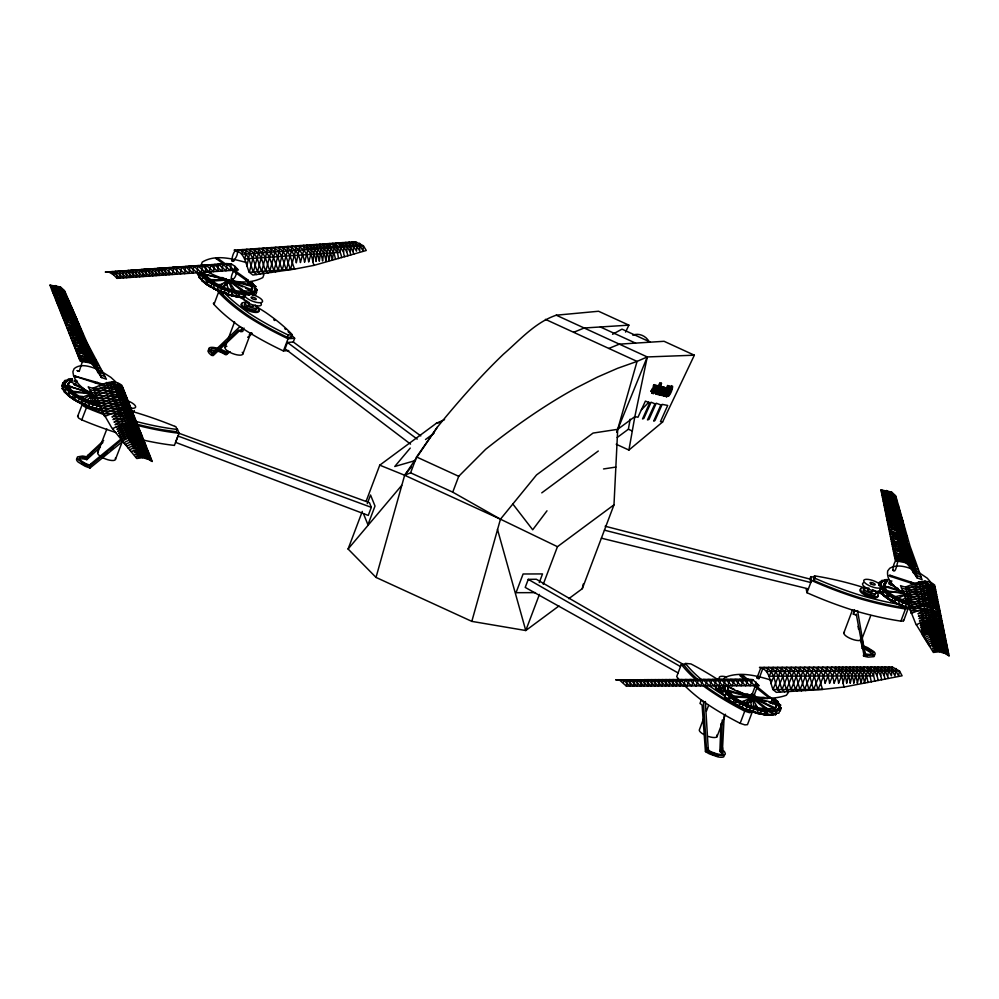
<?xml version="1.0" encoding="UTF-8"?>
<svg xmlns="http://www.w3.org/2000/svg" width="999" height="999" viewBox="0 0 999 999"><rect width="100%" height="100%" fill="white"/><g stroke="black" fill="none" stroke-linecap="round" stroke-linejoin="round"><path stroke-width="1.5" d="M652.572 392.12C654.632 385.027 655.032 394.43 651.273 391.583M663.536 392.395C661.75 398.539 668.606 388.249 667.919 386.176M664.685 396.141L668.905 388.574L668.893 386.001C672.065 385.577 666.52 393.519 665.484 395.005L666.62 395.267L666.133 396.478L662.462 395.542L663.161 392.507L664.997 392.02L666.071 387.537L663.523 391.583M881.28 584.964L881.23 587.262L879.307 591.296C887.187 599.8 897.851 605.119 908.84 608.391L909.14 607.579C901.922 605.869 895.179 603.246 889.347 598.638L889.048 599.45L891.77 601.211L893.468 596.703C888.611 593.369 881.78 590.072 880.993 583.566L882.292 581.393L887.686 579.807L881.518 580.606L880.456 583.416M225.312 282.655L226.061 278.983M229.208 279.907L230.195 280.632L229.62 281.081L242.807 289.922M233.666 269.655L232.755 270.217M722.639 754.894L722.339 753.833A10.677 3.496 20.7 0 0 720.841 752.135L719.879 751.385L720.928 723.513M722.24 720.042L721.191 747.914L720.341 751.723M568.781 598.688L582.305 588.673L613.985 504.845L617.707 429.32L637.062 361.401L647.265 356.943L694.355 355.194L662.599 422.003L628.908 450.062L616.221 444.243M724.225 715.396L722.477 749.887A13.187 4.321 20.7 0 1 724.675 752.022L725.361 753.82L724.437 755.019A10.677 3.496 20.7 0 1 718.493 755.032L710.164 752.072A13.187 4.321 20.7 0 1 706.568 749.937L703.383 701.523L701.298 699.987A145.729 47.69 20.7 0 1 684.977 685.938M623.351 682.604L623.488 680.069L622.789 679.77L627.06 680.057L633.528 686.101L634.19 680.044L633.491 679.732L637.749 680.032L644.218 686.076L644.879 680.007L644.18 679.695L748.488 679.37L752.759 679.657L759.228 685.701L626.398 686.126L619.218 679.782L623.488 680.069L629.957 686.113L630.619 680.044L629.919 679.745L634.19 680.044L640.659 686.088L641.321 680.019L640.621 679.707L644.879 680.007L651.36 686.051L652.01 679.982L651.311 679.682L655.581 679.969L662.05 686.013L662.712 679.944L662.012 679.645L666.283 679.932L672.752 685.976L673.413 679.919L672.714 679.607L676.972 679.907L683.441 685.951L685.302 679.57L689.572 679.857L696.041 685.901L698.838 679.52L703.109 679.819L709.577 685.863L712.387 679.482L716.645 679.782L723.126 685.826L725.923 679.432L730.194 679.732L736.663 685.776L739.46 679.395L743.731 679.695L750.199 685.739L752.759 679.657L615.659 679.795L621.865 680.094M896.103 668.518L894.967 675.811L892.394 671.066L885.164 667.02L884.277 675.848L885.039 679.095L902.109 675.786L899.525 671.041L892.294 666.995L759.465 667.419C770.104 669.48 769.692 681.543 772.989 689.547L776.31 692.332L822.639 689.397L844.08 687.025L885.039 679.095M774.437 699.562L778.059 702.122L779.582 705.194L779.245 707.717L777.06 709.515L775.574 714.722L764.322 714.747L757.816 712.662M338.524 258.516L335.939 243.082C342.182 244.368 346.903 249.475 347.802 255.769L313.973 265.372L294.618 269.093L252.909 275.037L249.25 272.265C245.604 264.048 245.155 251.885 234.103 250.187L355.482 241.721L363.361 245.742L366.271 250.487L347.802 255.769M344.705 256.693C342.22 252.223 345.217 246.928 342.457 242.632L350.324 246.653L353.971 253.958M346.715 251.848L347.065 246.878L345.716 242.407L353.584 246.428L356.493 251.161L356.843 246.204L355.482 241.721M350.886 254.857C348.863 250.824 351.66 246.016 348.963 242.183L356.843 246.204L359.752 250.936L359.615 243.232M353.234 251.398L353.584 246.428L352.222 241.945L360.102 245.979L363.012 250.712L363.361 245.742L241.983 254.208L242.357 249.613C253.396 251.311 253.846 263.474 257.505 271.691L260.464 274.001M724.525 754.819L723.738 756.855A10.677 3.496 20.7 0 1 717.806 756.867L709.465 753.908A13.187 4.321 20.7 0 1 705.868 751.772L706.73 747.964L708.179 747.964L705.344 701.523M708.179 747.964L708.616 750.336A10.677 3.496 20.7 0 0 711.725 752.035L716.895 753.87A8.791 2.872 20.7 0 0 722.889 753.858L723.039 751.997A10.677 3.496 20.7 0 0 721.528 750.299L720.579 749.562L721.191 747.914L722.652 747.914L722.477 749.887L721.028 749.887M806.156 588.836L806.955 592.707A145.729 47.69 20.7 0 0 854.682 610.739A145.729 47.69 20.7 0 0 900.861 621.128L903.358 621.016L903.496 619.63M903.708 620.666L908.353 608.004M207.093 283.629L201.998 280.819L201.923 279.245L198.764 277.173L199.775 276.011L197.44 273.951L201.611 280.045L203.321 275.549L212.437 282.58L210.739 287.088L205.457 283.554L198.764 277.173L201.174 272.315L203.321 275.537L201.998 280.819L205.457 283.554L217.083 290.422L231.219 295.579L238.049 297.053L244.206 297.64L245.804 293.144L253.946 291.571L255.507 289.51L255.195 286.775L251.124 281.793L253.034 283.541L252.71 284.428M892.706 570.142C895.991 574.625 897.002 561.975 898.226 561.001C894.517 556.955 891.695 571.94 893.518 570.179M896.328 560.427L898.276 561.226M661.213 394.13L661.251 395.229L662.075 395.017M725.262 686.201L724.924 688.723L726.448 691.808L724.75 696.315L722.152 693.431L726.348 685.302L722.577 687.587L721.515 690.396L722.652 692.282M776.198 707.529L775.973 703.446L753.958 697.614L767.719 698.613M772.514 698.513L776.835 704.37L776.523 706.643L774.575 708.241C757.879 710.601 737.437 703.633 727.672 689.547L728.958 686.475M779.083 707.342L779.582 705.194L780.619 705.082L779.557 707.891M654.407 386.738C657.08 386.688 651.086 390.497 651.935 392.969C652.934 396.166 658.266 381.356 654.395 386.738L653.096 386.188L654.333 384.59M626.398 686.126L627.06 680.057L626.361 679.757L630.619 680.044L637.087 686.101L637.749 680.032L637.05 679.72L641.321 680.019L647.789 686.063L648.451 679.994L647.752 679.682L652.01 679.982L658.491 686.026L659.153 679.957L658.441 679.657L662.712 679.944L669.18 685.988L669.842 679.919L669.143 679.62L673.413 679.919L679.882 685.963L680.794 679.582L685.052 679.882L691.52 685.926L694.33 679.545L698.601 679.832L705.069 685.876L707.866 679.495L712.137 679.795L718.606 685.838L721.415 679.457L725.674 679.745L732.142 685.789L734.952 679.407L739.223 679.707L745.691 685.751L748.488 679.37M905.993 602.397L906.568 598.451M313.973 265.372L312.799 261.688L314.485 249.151L313.124 244.68C320.929 246.066 325 253.459 325.836 260.789L327.522 248.252L326.161 243.768L334.041 247.789L336.95 252.535M617.195 437.512L628.383 429.22L630.169 419.143M628.908 450.062L634.852 416.62L647.265 356.943L556.256 315.197C535.139 322.365 519.892 339.997 503.371 354.27A1713.11 242.257 -66.5 0 0 437.387 427.097L416.571 456.98L410.589 472.814L404.645 475.249L379.757 465.172L366.109 501.311M670.841 387.113L670.641 387.962M667.107 395.104L667.794 392.882M226.661 263.599L231.256 263.873L235.002 266.396L234.253 270.192L226.661 263.599L131.344 270.242L128.659 271.341M68.219 379.32L72.065 380.007L72.403 379.121L68.219 379.32L67.932 380.769L64.648 380.619L63.561 383.429M582.305 588.673L583.229 584.09M871.328 681.892L870.017 675.886L870.903 667.057C876.935 668.431 880.981 673.776 881.618 679.782M878.183 680.494L877.147 675.873L878.034 667.045L885.264 671.091L888.461 678.408M880.706 675.861L881.593 667.032L888.823 671.078L891.408 675.824L892.294 666.995M887.836 675.836L888.735 667.007L895.953 671.053L898.538 675.799L899.525 671.041L766.683 671.465L768.481 667.394C779.133 669.455 778.721 681.505 782.005 689.522L784.715 691.845M775.636 700.237L778.021 701.56L777.721 702.996L780.619 705.082L779.245 706.081L779.582 705.207L779.245 706.081L781.255 708.104L780.194 710.926M662.512 386.713L662.649 386.813A3.384 0.699 -67.3 0 1 662.624 387.937L659.09 395.08L661.488 387.674A3.422 0.712 -67.3 0 1 662.312 386.738L663.798 387.25L663.436 388.136L664.56 387.662L661.625 395.429L663.823 388.411L660.551 395.179L658.953 394.568M724.924 687.087L722.577 687.587L724.587 689.61L725.099 687.462M844.08 687.025L843.081 683.341L846.041 671.216L845.941 667.145C853.508 668.693 856.755 676.298 857.342 683.291L860.301 671.166L860.201 667.095L867.432 671.141L870.017 675.886M256.693 274.525L253.384 271.978L258.479 253.059L258.853 248.464C269.892 250.162 270.342 262.325 274.001 270.542L275.599 271.94M257.505 271.691L262.6 252.772L262.974 248.177C275.1 249.8 273.626 263.923 279.383 271.428M264.248 273.489L261.626 271.403L266.733 252.485L267.095 247.889C278.147 249.588 278.596 261.75 282.242 269.967L287.35 251.049L287.724 246.453C295.529 247.827 299.6 255.232 300.424 262.55L303.846 249.9L304.22 247.103L303.359 245.354C311.151 246.741 315.222 254.133 316.059 261.463L317.744 248.926L316.383 244.455C324.188 245.829 328.259 253.234 329.096 260.552L330.781 248.014L329.42 243.544C336.276 244.855 340.821 250.861 341.621 257.605M268.032 272.977L265.746 271.116L270.854 252.198L271.228 247.602C282.267 249.3 282.717 261.463 286.376 269.68L291.471 250.761L291.845 246.166C299.65 247.54 303.721 254.945 304.558 262.262L307.967 249.613L306.606 245.13C314.41 246.516 318.481 253.908 319.318 261.238L321.004 248.701L319.643 244.218C327.447 245.604 331.518 252.997 332.355 260.327L334.041 247.789L332.679 243.319L340.559 247.34L343.456 252.073M271.815 272.452L269.88 270.829L274.975 251.91L275.349 247.315C286.401 249.013 286.85 261.176 290.497 269.393L295.592 250.474L295.966 245.879C303.771 247.252 307.842 254.658 308.679 261.975C310.165 256.606 312.887 250.237 309.865 244.905C317.67 246.291 321.74 253.684 322.577 261.014L324.263 248.476L322.902 243.993C330.394 245.354 334.64 252.285 335.439 259.428M274.001 270.542L279.096 251.623L279.47 247.028C290.522 248.726 290.971 260.889 294.618 269.093L249.25 272.265L254.358 253.346L254.733 248.751C265.771 250.449 266.221 262.612 269.88 270.829M278.122 270.254L283.229 251.336L283.591 246.741C291.396 248.127 295.467 255.519 296.303 262.837L300.1 245.592C307.904 246.965 311.975 254.37 312.799 261.688M65.122 383.628L65.784 381.543L68.269 379.895L72.403 379.121L72.065 380.007M82.73 403.334L95.28 408.841L95.592 408.042L102.048 410.364C87.113 407.38 71.416 401.273 62.163 388.574L63.237 385.764L64.785 384.84L65.797 381.543L68.269 379.895L72.403 379.121M726.448 691.808L724.75 696.94L738.873 706.73L740.571 702.222L729.732 695.242L726.448 691.808L725.811 694.13L729.395 696.128L730.194 697.901L734.215 699.675L736.051 701.673L750.536 708.191L765.384 711.937L767.569 711.35L771.678 712.412L773.201 710.439L777.06 709.515L779.907 710.439L778.833 713.249L775.674 713.211L775.574 714.722L777.072 709.515C760.401 712.949 743.056 704.682 729.732 695.242L729.395 696.128L727.759 694.405L728.096 693.518L729.395 696.128M65.135 383.966C67.22 390.659 74.138 394.068 79.695 397.527L77.959 402.01L68.481 395.841L69.568 393.044L68.968 391.296L65.497 389.248L65.984 387.874L63.237 385.764L65.135 383.966L65.797 381.543L62.949 382.817L61.863 385.626L63.324 388.611M558.953 605.968L525.774 630.531L471.815 621.378L376.024 577.422L404.645 475.249L437.387 427.097M471.815 621.378L500.449 519.193L536.525 474.937L593.056 433.079L617.707 429.32L634.852 416.62L637.974 417.232L645.391 401.111L649.737 402.784L642.532 418.943L643.856 418.369L651.086 402.222L654.957 403.796L647.489 419.905L649.025 419.368L656.256 403.221L660.888 404.945L653.683 421.103L654.969 420.529L662.2 404.37L667.707 405.444L660.476 421.59L662.599 422.003M246.815 266.296L250.599 249.038C261.651 250.737 262.1 262.899 265.746 271.116M664.385 388.773L663.823 390.397L665.134 390.934L665.696 388.698L664.21 390.721L665.134 390.934M666.708 395.129L671.228 385.614M751.223 697.727L750.761 696.528M746.877 703.121L749.612 701.885L751.048 697.801L753.808 697.814M657.829 392.644L658.353 391.096M65.459 382.754L64.785 384.84L62.949 382.817L65.447 382.417L65.797 381.543M654.857 392.058L655.394 390.497M653.833 386.913L654.033 386.113L655.344 386.663M650.898 391.283L653.059 387.674M67.208 386.151L69.243 382.817M65.497 389.248L66.334 386.988L73.864 394.006L75.187 396.878L79.358 398.401L81.943 400.512L89.41 403.671L99.151 406.193M199.763 276.011L201.174 272.315L199.825 274.363L207.992 281.805L221.478 288.873L236.663 293.681L249.488 294.93L250.637 292.807L253.946 291.558L255.494 289.51L255.195 286.775L255.856 286.488L253.758 285.115M225.849 279.42L203.559 273.926L203.746 271.815L203.883 273.039C214.673 286.089 234.678 294.131 251.348 290.347L252.747 288.499L252.472 286.039L248.813 281.568L247.415 285.264M225.924 279.545L204.857 274.488M207.218 278.409L207.555 277.522L205.482 276.835M205.457 283.554L207.168 279.046L203.321 275.549M208.404 284.515L208.092 285.314L205.769 282.742L206.93 284.615L210.739 287.088M226.323 279.957L209.103 279.558L211.651 280.682M288.736 350.574L283.429 350.949A145.729 47.69 20.7 0 1 242.145 328.134A145.729 47.69 20.7 0 1 213.973 304.42L218.556 292.22L217.982 291.184L219.455 290.372M231.693 260.614C234.028 243.644 242.582 251.286 232.992 261.376C230.394 260.814 232.929 259.752 233.766 261.226M221.94 288.236L222.278 287.35L225.437 289.685L223.114 288.723M219.393 286.151L222.877 286.563M225.512 282.804C226.96 277.485 227.859 281.905 225.724 284.553M227.297 285.077L225.624 284.515L227.148 280.469M232.28 290.372C227.972 281.169 229.221 276.273 224.388 286.813M222.54 294.255L223.414 291.92M228.384 280.919L226.86 284.965L228.521 289.011M227.647 283.691L228.659 280.994L229.408 281.094L241.833 290.684L242.282 290.097M236.326 268.656C238.087 281.144 225.299 284.29 235.002 268.644M229.058 289.348L226.86 288.798M209.278 285.102L213.911 288.748L214.211 287.949L220.579 291.858L220.879 291.059L231.219 295.579L232.929 291.071L245.804 293.144L249.488 294.93M233.304 290.584L235.514 290.572M212.025 355.544L238.574 330.082L240.859 331.606L242.183 328.134L239.885 326.611L213.336 352.073L211.526 355.207L213.349 355.444L240.372 329.957M231.219 295.579L234.64 296.316L234.94 295.504L228.047 294.468L229.108 291.658C222.789 285.976 213.611 284.802 207.168 279.046L207.992 281.805L206.93 284.615L217.083 290.422L218.781 285.914L221.478 288.873L220.417 291.683L224.076 293.306L225.774 288.798L239.76 292.545L245.791 293.132L245.467 294.018L242.782 292.844M241.308 291.496L240.971 292.382M225.012 347.265L226.598 343.032M228.197 338.811L234.59 321.903M244.256 290.909L242.083 290.859L243.843 292.232L246.204 291.621M227.884 351.049L226.561 351.149L224.75 354.283L226.573 354.52L230.095 351.66M251.511 284.59L251.174 285.477M226.561 351.149L225.936 352.784L224.787 352.048A10.677 3.496 20.7 0 0 221.541 350.412L216.358 348.738A8.791 2.872 20.7 0 0 210.876 349.113L211.201 351.136A10.677 3.496 20.7 0 0 212.987 352.872L213.549 353.284L212.225 353.371A13.187 4.321 20.7 0 1 209.69 351.198L208.629 349.313L209.178 347.964A10.677 3.496 20.7 0 1 214.598 347.59L218.694 348.614M250.774 290.547L252.472 286.039M245.542 288.187L251.174 290.809L252.61 287.275M251.711 290.309L252.048 289.423M253.783 286.039L254.108 285.152M247.24 305.794L246.641 307.405L244.817 307.63M255.195 286.763L255.344 288.137M247.877 293.856L253.896 294.081L253.946 291.558L256.518 292.307L255.457 295.117L252.547 295.267M256.131 292.532L257.193 289.71L255.494 289.51L254.383 291.421L257.193 289.71L254.857 287.662L255.856 286.488M243.968 328.009L242.657 331.481L240.859 331.606M242.769 354.17L250.761 333.029M291.433 337.05L292.32 334.715L288.174 335.002L287.287 337.337L291.583 337.2L290.909 336.488M283.429 350.949L288.037 338.748L294.68 338.286L293.281 341.995L287.462 342.457L285.077 348.801L410.539 444.105M376.024 577.422L348.089 549L362.287 511.426M367.282 503.646L370.542 495.017L375.012 506.043L367.944 524.75L363.474 513.723M371.316 507.367L368.269 515.422L175.549 442.357L177.947 436.014L371.316 507.367L369.493 502.722L177.972 432.892M613.985 504.845L557.454 546.69L500.449 519.193L452.734 492.157L458.728 476.311L485.689 449.263A1713.11 424.238 -64.2 0 1 576.448 387.799L597.414 377.098L617.619 368.294L637.062 361.401L545.417 319.355M684.153 664.934L536.326 579.258L528.259 579.37L525.212 587.412L678.084 672.914M539.273 582.554L542.532 573.926L523.101 573.988L516.033 592.694L535.464 592.632M539.435 594.393L525.774 630.531L497.477 529.358M543.256 584.278L557.454 546.69M616.62 432.205L647.265 356.943M685.664 664.385L681.306 664.397L676.698 676.598A145.729 47.69 20.7 0 0 679.595 680.157M717.856 679.607A142.482 46.628 20.7 0 0 690.921 663.923L685.364 663.398L684.365 665.571L684.914 666.271A142.482 46.628 20.7 0 0 698.101 679.807M703.783 718.119L699.525 729.395A9.528 3.122 20.7 0 0 703.908 734.552M706.443 711.076L708.578 705.444M721.191 687.899L720.579 689.51L718.568 689.61M722.876 688.074L723.938 685.252M725.349 691.146L725.686 690.272L726.111 692.694L723.226 690.609L724.924 688.723L724.587 689.61M727.559 690.184L728.783 686.937L734.44 689.485M728.021 691.82L728.358 690.933M728.034 699.75L726.385 698.026L728.021 699.75L729.732 695.242L730.194 697.901L729.12 700.724L738.873 706.73L729.12 700.724L728.333 698.938L724.75 696.94L725.049 695.504L722.152 693.431M730.519 693.868L730.194 694.755L728.708 693.206M716.97 736.787L725.486 714.235M730.744 700.711L730.444 701.523L728.333 698.938M734.165 697.015L751.036 697.789M742.582 707.454L742.282 708.266L739.173 705.918L734.977 704.495L736.051 701.673L734.552 698.788L733.154 702.497L735.851 705.007M732.841 703.296L734.54 698.788M744.48 703.958L744.817 703.071M761.837 668.081L762.761 668.668L759.078 678.558L758.204 678.633L756.98 677.871L760.751 668.006M752.372 711.65L747.477 724.65L744.917 724.887L740.147 723.338L744.755 711.138L752.022 711.113M750.286 696.803L751.285 694.143L750.374 697.077M749.262 699.987L750.611 696.34L747.027 693.693M750.761 710.651L757.105 713.311L758.179 710.501L754.545 707.791L752.846 712.299L745.691 709.789L747.389 705.282L750.536 708.191L749.462 711.001L759.839 714.06L771.49 714.947L772.864 711.325L776.635 711.912L773.201 710.439M749.437 700.124L750.461 697.427M750.486 697.202L751.498 694.555M750.586 697.302L751.585 694.642M756.792 684.265L758.004 685.039L754.307 694.829L753.433 694.904L752.222 694.13L755.918 684.352M746.503 704.794L749.887 702.01C752.409 691.445 753.533 704.707 753.983 707.579M751.548 697.876L752.559 695.229M751.735 697.964L752.734 695.304M752.01 698.064L753.021 695.404M752.197 698.126L753.209 695.466M751.673 706.768L750.736 702.334L752.259 698.289M753.483 695.541L750.736 702.334M752.659 698.251L753.671 695.591M752.921 698.289L753.92 695.629M753.084 698.313L754.083 695.654M753.308 698.313L754.445 695.654M750.761 706.455L751.098 705.569M752.534 701.211L754.183 697.889M753.608 698.276L754.832 695.204L753.795 698.189M750.636 707.417L750.973 706.543L754.208 708.678M757.454 707.492L752.547 698.363L766.158 709.565L768.531 709.552L766.433 708.004M809.739 579.358L810.763 576.648A145.729 47.69 20.7 0 1 814.909 577.31M761.201 710.439L760.139 713.249L757.105 713.311L766.196 714.959L764.322 714.747L765.384 711.937L758.041 708.666M759.839 714.06L761.538 709.552M806.955 592.707L811.563 580.519L810.763 576.648M905.519 606.88L904.832 607.717L900.236 607.017A142.345 46.578 20.7 0 1 859.078 597.477A142.482 46.628 20.7 0 1 815.221 581.081L813.773 580.456L813.611 578.184L814.485 575.849L815.534 576.023A142.482 46.628 20.7 0 1 858.054 585.789A142.345 46.578 20.7 0 1 865.346 588.136M763.323 713.698L763.024 714.51L760.139 713.249L762.262 713.548M814.098 580.606L814.984 578.271L814.485 575.849M765.996 709.989L766.333 709.103M766.133 715.122L767.906 710.464L771.678 712.412L770.616 715.234L771.49 714.947M770.803 703.021L772.339 698.975M768.368 709.977L768.706 709.09M772.589 703.758L773.988 700.049L776.498 705.257M776.448 713.124L771.49 714.947L772.864 711.325L770.554 710.451M775.811 703.87L776.148 702.984M774.237 709.128L774.575 708.241M775.374 707.904L754.158 698.363L774.4 708.703L775.549 707.442M775.436 708.066L776.835 704.37M776.348 706.393L776.685 705.506M778.021 701.56L777.721 702.996L778.82 703.658M843.88 632.779L852.397 610.227M853.371 614.198L854.47 609.677L853.371 614.198L856.455 615.122L856.243 614.085L864.172 656.206A13.187 4.321 20.7 0 0 868.381 657.13L873.9 656.655A10.677 3.496 20.7 0 0 874.287 654.907M870.853 593.231L870.666 596.041M870.778 615.509L861.725 639.472A9.528 3.122 20.7 0 0 861.687 638.598M879.157 582.504L881.955 582.28L881.518 580.606L885.039 580.931L885.364 580.032L879.157 582.504L880.656 584.44L878.77 585.202L881.23 587.262L881.568 586.376L883.953 589.66L882.791 594.979L886.313 597.689L889.048 599.45L886.625 596.878L882.791 594.979L883.965 589.66L882.254 594.168L886.325 597.689L888.011 593.181L893.468 596.703L906.967 602.797L905.269 607.305L894.367 602.459L895.429 599.637L893.468 596.703L893.131 597.589L895.429 599.637L909.14 604.982M881.368 591.72L881.056 592.532L880.169 590.072L879.307 591.296L882.554 593.356L884.29 595.928L884.59 595.117M884.003 584.44L884.34 583.553M884.003 585.801L883.928 587.949M884.902 585.676L886.3 581.967M885.339 588.536L886.088 590.896L903.183 592.919M889.597 581.618L891.857 580.943M904.882 593.381L888.248 591.595M864.172 656.206L864.809 652.534L857.554 610.614L857.766 611.65L854.682 610.726M894.23 601.498L887.924 598.776L886.625 596.878L888.024 593.181L888.998 595.966L887.924 598.776L891.757 601.211M890.409 595.829L890.746 594.942L893.131 597.589L888.998 595.966L885.988 591.42M895.304 602.035L895.004 602.847L892.07 600.399M897.539 598.713L897.876 597.827M901.16 607.167L902.721 602.934L899.937 599.987L898.226 604.482M902.06 605.094L901.747 605.894L898.538 603.683L900.886 604.62M900.873 621.141L905.481 608.953L904.944 606.331M203.534 281.805L203.846 280.994M231.531 294.767L232.929 291.071L236.663 293.681L235.602 296.491L231.531 294.767L234.64 296.316M238.361 296.241L241.071 297.352L241.383 296.541L238.361 296.241L242.557 297.602L243.619 294.792L239.76 292.545L238.049 297.053L235.602 296.491L238.361 296.241L239.423 293.431L236.338 291.808M255.494 289.51L256.518 292.307L252.285 292.183M740.571 702.222L742.981 705.182L741.92 707.991L745.991 708.99L749.262 711.051L749.575 710.239L745.991 708.99L745.691 709.789L739.173 705.918L740.234 703.109L737.562 700.499M768.843 714.959L766.508 714.16L767.906 710.451M777.821 709.502L778.159 708.616L781.255 708.104L779.245 707.717L779.907 710.439L776.735 710.389M896.365 599.225L899.6 600.861L899.937 599.987M80.644 397.939L91.271 393.693L89.71 397.714M93.057 403.209L92.258 393.981L83.816 398.951L80.807 397.515M660.489 389.111L658.915 392.719M63.998 389.96L64.298 389.16M65.385 386.363L65.734 385.477L65.984 387.874M66.334 386.988L64.411 392.058L72.128 398.501L73.864 394.006M71.466 391.121L90.434 393.119L67.532 385.739L68.469 382.679L72.565 380.856M67.832 384.652L68.182 383.766M69.992 380.394L70.342 379.508M67.857 386.426L69.593 381.943M90.135 392.719L68.419 386.213M66.396 392.382L66.084 393.194L64.898 390.671L62.163 388.574L63.699 387.649L61.863 385.626M70.305 389.123L69.955 389.997L68.619 388.461M79.221 371.366L77.235 370.604L79.221 371.366L82.555 361.101M69.855 396.703L70.167 395.904M75.15 385.077L76.886 380.582L74.413 380.507M73.689 392.282L91.271 393.693M76.324 400.037L81.306 403.608L81.618 402.809L74.101 399.687L75.187 396.878L71.591 392.207M76.436 396.653L76.786 395.766L69.568 393.044L69.306 390.409L67.57 394.905L64.598 391.483L64.91 390.671L64.411 392.058L67.882 394.106L69.855 396.703M116.271 432.642A145.729 47.94 21.2 0 1 81.756 419.867L78.709 418.144L77.622 416.383L82.33 404.233L83.416 405.994L86.451 407.717A145.729 47.94 21.2 0 0 104.445 414.785M78.272 401.211L80.857 403.309L84.965 404.408L84.653 405.207L88.212 406.543L89.41 403.671L86.389 400.724L79.695 397.527L81.943 400.512L80.857 403.309L84.653 405.207L86.389 400.724L99.138 405.594M91.521 393.818L89.972 397.852L86.114 400.412M81.756 419.867L86.451 407.717L85.34 404.92M89.598 397.664L90.684 398.151L92.233 394.118M92.37 394.155L90.809 398.189L91.234 402.497M89.86 402.01L90.197 401.123L87.837 400.911M91.096 398.276L92.645 394.243M89.947 402.048L89.61 402.934L89.947 402.048L93.157 404.27M96.216 404.083L96.566 403.196M102.909 442.545L88.162 456.193L86.164 459.465L85.365 459.278A10.677 3.509 21.2 0 0 82.18 458.803L79.458 459.128M121.516 438.611L91.121 463.648L90.497 465.272L89.023 464.835A10.677 3.509 21.2 0 1 85.464 463.449L81.194 460.914A8.791 2.897 21.2 0 1 79.82 457.492L82.892 456.98A10.677 3.509 21.2 0 1 86.076 457.455L87.525 457.829L87.837 455.357L103.659 440.522M87.525 457.829L87.837 455.357L86.538 456.805A13.187 4.333 21.2 0 0 82.467 456.043L77.535 456.868A10.677 3.509 21.2 0 0 78.884 460.264L85.777 464.348A13.187 4.333 21.2 0 0 90.16 465.921L121.953 439.697M90.16 465.921L89.835 465.097L91.121 463.648L89.46 467.744A13.187 4.333 21.2 0 1 85.065 466.183L78.184 462.1A10.677 3.509 21.2 0 1 76.823 458.691L77.522 458.204M97.627 452.884L106.868 429.008M115.547 459.14L122.615 440.884M174.85 426.373L175.999 426.835L177.023 429.433L176.411 431.793L163.249 429.882A141.346 46.491 21.2 0 1 136.751 424.175M174.388 445.429L179.096 433.279L177.435 429.108M661.887 390.309L662.287 389.285M770.866 683.566L777.509 667.357C788.161 669.43 787.749 681.48 791.033 689.497L793.119 691.358M780.506 692.095L777.497 689.535L786.538 667.332C797.177 669.392 796.777 681.455 800.062 689.46L801.523 690.871M782.005 689.522L791.058 667.32C802.697 669.38 800.424 683.179 805.718 690.634M788.91 691.608L786.525 689.51L795.566 667.307C806.205 669.367 805.806 681.43 809.09 689.435L818.131 667.232C825.698 668.781 828.945 676.385 829.545 683.378L835.476 668.706L835.239 667.17C842.806 668.731 846.053 676.335 846.653 683.328L849.6 671.203L849.512 667.132C857.067 668.681 860.314 676.286 860.913 683.279L863.86 671.153L863.773 667.082C870.404 668.518 874.212 674.75 874.749 681.193M791.033 689.497L800.087 667.282C810.726 669.355 810.314 681.405 813.611 689.422L822.652 667.22C830.219 668.768 833.466 676.373 834.053 683.366L838.898 671.228L838.81 667.17C846.378 668.718 849.625 676.323 850.211 683.316L853.171 671.191L853.071 667.12C860.639 668.668 863.885 676.273 864.485 683.266L867.432 671.141L867.332 667.07L874.562 671.116L877.147 675.873M797.314 691.121L795.554 689.472L804.595 667.27C815.234 669.342 814.834 681.393 818.119 689.41L827.16 667.207C834.727 668.756 837.974 676.36 838.573 683.353L841.483 675.986L842.369 667.157C849.937 668.706 853.183 676.311 853.783 683.304L856.73 671.178L856.643 667.107C863.898 668.618 867.357 675.761 867.906 682.579M800.062 689.46L809.115 667.257C819.754 669.318 819.342 681.38 822.639 689.397L772.989 689.547L782.03 667.344C792.669 669.405 792.257 681.468 795.554 689.472M804.582 689.447L813.623 667.245C821.19 668.793 824.437 676.398 825.024 683.391L831.68 667.182C839.247 668.731 842.494 676.335 843.081 683.341M651.735 391.483L653.121 388.661M657.492 385.776L656.493 386.838L656.68 385.589L653.433 393.531L657.592 385.851L655.381 385.052M655.868 392.132L657.529 388.361M658.928 384.965L659.864 382.679L661.463 383.291L656.942 394.343L656.967 393.469L656.031 394.368L658.578 387.013A3.359 0.699 -67.3 0 1 659.365 386.064L660.901 386.576L660.414 387.749L661.513 386.763L660.951 388.161L659.64 387.612M657.429 392.345C661.65 377.734 655.931 398.089 656.131 391.795M658.453 386.113L659.752 386.663L661.463 383.291M660.901 386.576L657.367 394.443L660.926 388.149M661.425 391.433L660.327 394.892M660.252 395.117L663.798 387.25M667.482 395.979L666.57 396.578L663.386 395.604L664.198 393.906L662.874 393.356M669.193 387.787L666.97 386.963L667.594 385.464L668.893 386.001M666.57 396.578C667.981 391.67 667.657 397.59 666.52 396.203M756.181 682.18L754.72 685.714L748.251 679.67L743.98 679.382L741.171 685.764L734.702 679.72L730.444 679.42L727.634 685.801L721.166 679.757L716.895 679.47L714.098 685.851L707.617 679.807L703.358 679.507L700.549 685.888L694.08 679.844L689.822 679.557L687.012 685.938L680.544 679.894L676.273 679.595L676.972 679.907L676.311 685.963L669.842 679.919L665.584 679.632L666.283 679.932L665.621 686.001L659.153 679.957L654.882 679.67L655.581 679.969L654.919 686.038L648.451 679.994L644.18 679.695M655.769 389.548L657.28 386.463A3.359 0.699 -67.3 0 1 657.567 386.026M658.716 390.172L659.115 389.235M237.425 251.536L235.389 250.824M231.306 278.421L233.391 279.046M237.088 269.255L235.776 269.243M763.261 668.943L763.973 667.407C774.612 669.467 774.2 681.53 777.497 689.535M625.561 332.105L628.87 325.15L598.563 311.251L556.256 315.197M668.281 393.831L667.532 395.217M287.287 337.337L274.063 330.694A141.346 46.254 20.7 0 1 248.601 315.809A142.345 46.578 20.7 0 1 223.027 294.742L220.754 292.307L221.453 291.708M885.027 580.918L885.688 579.62L888.573 579.595M667.457 389.173L664.173 394.455M669.942 387.824L670.841 386.888M881.568 586.376L880.369 588.486L883.615 590.546L883.853 592.157L887.686 594.068M77.622 416.383L78.372 415.734M85.14 405.007L85.989 406.418L91.396 408.741M883.416 585.414L885.963 582.854M82.992 361.613L81.006 360.864M663.711 387.999L664.323 387.2M723.226 679.782L724.924 677.434C739.66 671.203 756.668 675.711 771.328 680.169M546.99 510.814L532.704 529.782L512.824 504.008M222.702 287.025L227.535 280.632M253.796 294.018L253.022 295.042L253.796 294.018L255.457 295.117M664.173 393.906L665.297 394.667M762.774 668.768L760.689 668.081M756.98 677.871L759.078 678.558M757.941 685.114L756.343 684.827M752.222 694.13L754.307 694.829M411.313 467.07L404.645 475.249L500.449 519.193M410.252 448.076L394.755 466.496L415.547 460.489M348.089 549L401.685 485.414M752.384 712.1L749.525 712.687L744.755 711.138A145.729 47.69 20.7 0 1 705.881 687.787A145.729 47.69 20.7 0 1 702.996 685.564M641.333 409.927L648.663 402.372M908.316 608.478L905.481 608.953A145.729 47.69 20.7 0 1 859.29 598.538A145.729 47.69 20.7 0 1 811.563 580.506M933.615 585.389L931.905 584.865M220.292 346.665L224.8 342.42M89.885 455.644L92.145 453.521M85.827 458.641L86.826 459.652L100.437 447.053M663.373 395.567L662.3 394.817M883.828 580.719L878.77 585.202M225.25 354.62L228.846 351.648M249.25 334.777L251.648 332.792M103.821 455.544L107.318 452.659M110.827 449.775L113.174 447.852M727.647 688.174L728.621 687.362M751.41 697.964L744.642 703.533L741.57 702.147L751.048 697.801M247.677 337.312L252.372 333.491M89.123 466.92L90.122 467.932L122.964 441.246M379.757 465.172L436.288 423.326L444.567 419.642M425.487 439.535L434.09 433.166M541.758 492.869L598.289 451.024M219.555 285.726L227.26 280.507M69.418 382.392L70.529 381.655L83.741 388.736M67.045 386.363L68.169 385.626M757.854 687.537L756.68 687.612M881.043 587.512L880.406 587.899A9.453 3.097 20.7 0 1 867.032 584.44A9.453 3.097 20.7 0 1 866.732 579.308A9.453 3.097 20.7 0 1 880.219 584.552L880.519 584.914M879.832 590.734L879.195 591.121A9.453 3.097 20.7 0 1 867.107 588.399A9.453 3.097 20.7 0 1 863.573 582.767M214.073 302.697L213.374 303.371L213.948 304.42M612.562 334.29L622.002 329.133L650.162 342.058M97.09 403.146C110.04 403.946 124.4 401.623 133.267 413.836C124.038 406.243 113.861 413.211 104.595 416.433L93.294 388.012C102.56 384.79 112.737 377.834 121.965 385.427L152.198 461.438L141.783 455.644L135.115 454.445L140.971 453.608L150.574 457.355L139.348 449.525L132.68 448.326L129.595 449.787L111.488 427.372L88.199 386.9C99.962 391.82 113.224 382.767 124.013 390.597L112.35 381.668L142.595 457.679L147.59 459.065M112.45 428.821C120.429 424.325 130.207 420.192 138.399 426.748C131.606 419.642 122.103 413.873 111.963 416.945C118.594 412.038 127.535 411.438 134.291 416.421C125.524 404.458 111.413 406.268 98.564 405.856M122.377 441.246C128.859 436.463 137.55 436.288 144.081 441.034C137.412 434.365 127.909 429.745 118.506 433.391C125.15 428.484 134.078 427.897 140.834 432.867C134.116 426.011 124.625 421.978 115.047 424.687C121.678 419.78 130.619 419.193 137.375 424.163C129.033 413.136 115.884 413.349 103.571 413.848C112.837 410.626 123.014 403.658 132.23 411.251C123.264 398.788 108.654 401.598 95.604 400.437M123.814 442.957C130.157 438.349 138.586 438.549 144.892 443.069C138.224 436.401 128.721 431.78 119.318 435.439C125.961 430.532 134.89 429.932 141.646 434.915C134.977 428.246 125.474 423.626 116.071 427.272M125.262 444.667C131.456 440.247 139.623 440.821 145.704 445.117C139.036 438.449 129.533 433.828 120.13 437.475C126.773 432.567 135.702 431.968 142.457 436.95C135.789 430.282 126.286 425.661 116.883 429.32C123.526 424.413 132.455 423.813 139.211 428.796C132.205 422.152 122.989 416.471 112.987 419.53C119.63 414.622 128.559 414.023 135.315 419.006C126.985 407.967 113.824 408.179 101.511 408.678C110.777 405.457 120.954 398.489 130.182 406.094C121.004 393.156 105.894 396.878 92.645 395.03M126.711 446.366C132.767 442.182 140.647 443.081 146.516 447.152C139.848 440.484 130.345 435.864 120.941 439.523C127.585 434.615 136.513 434.016 143.269 438.998C136.601 432.317 127.098 427.709 117.695 431.356C124.338 426.448 133.267 425.849 140.022 430.831C133.154 424.225 123.714 419.318 114.011 422.115C120.654 417.207 129.595 416.608 136.351 421.59C128.009 410.552 114.848 410.764 102.547 411.263C111.801 408.042 121.99 401.074 131.206 408.666C122.14 395.966 107.28 399.25 94.118 397.739M128.147 448.076C134.091 444.155 141.671 445.342 147.328 449.2L136.101 441.358L129.42 440.159M907.192 603.433C918.793 599.899 932.317 600.162 940.034 611.5C930.906 603.633 920.491 610.202 911.088 613.349L905.718 586.9C915.121 583.753 925.524 577.185 934.652 585.052L949.05 655.806L938.91 649.837L932.604 648.638L938.523 647.939L948.276 652.01L937.749 644.143L931.443 642.931L928.346 644.33L915.646 623.563L900.549 585.626C912.025 590.684 925.211 581.543 935.626 589.86L924.899 580.981L939.285 651.735L944.355 653.271M916.283 624.912C924.412 620.429 934.365 616.758 942.482 623.513C936.4 616.57 927.547 610.664 917.956 613.823C924.774 608.915 933.815 608.778 940.521 613.898C933.278 604.183 920.616 600.661 909.627 606.131C919.679 608.079 930.706 601.685 939.547 609.09C932.292 599.375 919.629 595.854 908.653 601.323L906.243 600.899M923.251 636.438C929.907 631.668 938.698 631.93 945.191 636.813C939.085 630.219 930.057 625.449 921.078 629.145C927.884 624.238 936.925 624.088 943.643 629.22C937.512 622.489 928.558 618.206 919.43 621.041C926.235 616.133 935.276 615.996 941.995 621.116C934.577 610.264 922.189 610.314 910.601 610.938L923.875 605.719L930.269 607.429L941.008 616.308C932.055 608.491 921.415 607.742 910.114 608.541C919.517 605.394 929.932 598.826 939.06 606.693C931.805 596.977 919.142 593.443 908.153 598.925L905.294 598.351M924.262 638.024C930.768 633.416 939.297 634.065 945.566 638.711C939.472 632.117 930.444 627.347 921.465 631.043C928.271 626.136 937.312 625.998 944.03 631.118C937.924 624.525 928.895 619.742 919.917 623.438M925.286 639.597C931.655 635.202 939.897 636.188 945.953 640.609C939.859 634.015 930.831 629.245 921.852 632.941C928.658 628.034 937.699 627.896 944.417 633.016C938.311 626.423 929.282 621.64 920.304 625.349C927.109 620.429 936.15 620.292 942.869 625.424C936.5 618.943 927.934 613.074 918.443 616.233L925.349 612.936L931.255 612.237L936.325 613.773L941.508 618.706C934.789 613.586 925.748 613.723 918.943 618.631C928.146 615.734 937 620.854 943.256 627.322C936.538 622.19 927.497 622.34 920.691 627.247C929.669 623.551 938.698 628.321 944.804 634.914C938.086 629.795 929.045 629.932 922.239 634.84C931.218 631.143 940.246 635.913 946.34 642.507L936.2 636.55L929.907 635.339M926.31 641.171C932.854 636.863 941.957 637.986 946.727 644.405L936.587 638.448L930.294 637.237L918.98 581.68L930.456 584.927L935.139 587.462L929.957 582.517M129.595 449.787L131.031 451.511L139.348 449.525L148.951 453.271L137.725 445.442L131.044 444.243M927.334 642.757C933.778 638.698 942.507 640.159 947.114 646.316L936.975 640.347L930.681 639.135M928.346 644.33L929.37 645.928L937.749 644.143L947.502 648.214L942.432 643.781L931.056 641.033M887.686 581.368L884.914 582.579L883.753 584.527C886.5 594.505 898.65 597.951 907.117 601.835M897.701 598.289L904.532 595.267M901.647 599.912L905.743 598.101M141.596 270.492L144.38 269.33L148.976 269.618L156.094 275.637L155.482 269.156L154.158 268.656L158.741 268.931L165.871 274.95L164.798 267.907L169.38 268.194L176.511 274.213L177.173 267.045L181.756 267.332L188.886 273.351L190.01 266.758L189.535 266.184L186.751 267.345M157.879 269.355L160.677 268.194L165.26 268.481L172.377 274.5L173.514 267.907L173.039 267.332L170.255 268.494M199.126 266.483L201.91 265.322L206.506 265.609L213.624 271.628L214.285 264.46L218.881 264.747L225.999 270.766L227.123 264.173L222.54 263.886L230.12 270.479L231.256 263.873L105.282 272.053L117.42 271.878M215.622 265.334L218.406 264.173L223.002 264.46L221.878 271.054L214.76 265.035L210.165 264.747L217.757 271.341L218.406 264.173M244.493 296.865L242.557 297.602L243.906 297.789A9.453 3.097 20.7 0 0 252.347 304.77A9.453 3.097 20.7 0 0 261.114 303.596M573.638 332.305L584.165 327.997L628.87 325.15M608.841 348.451L619.355 344.143L664.06 341.296L694.355 355.194M125.737 271.416L128.084 270.467L132.68 270.754L139.798 276.773L139.198 270.292L137.862 269.78L142.457 270.067L149.575 276.086L148.976 269.618L147.64 269.106L152.223 269.393L159.353 275.412L158.741 268.931L157.417 268.419L162 268.706L169.131 274.725L168.918 267.62L173.514 267.907L180.632 273.926L181.294 266.758L185.889 267.045L193.007 273.064L193.669 265.896L198.252 266.184L205.382 272.203L206.044 265.035L210.627 265.322L209.503 271.915L201.91 265.322M251.96 293.069L253.609 292.445M89.673 389.61L94.318 390.597C103.584 387.375 113.761 380.419 122.989 388.012L117.345 383.054M91.159 392.32L95.355 393.181L108.541 387.674L120.429 390.796L125.037 393.169L113.374 384.253L106.493 382.517L130.232 442.207L136.913 443.406L148.139 451.236L143.531 448.863L131.868 446.278M96.379 395.766L109.578 390.259L115.434 389.423L126.074 395.754C119.268 388.648 109.778 382.879 99.625 385.951M97.403 398.351C105.469 396.628 112.924 389.148 121.453 393.381L127.098 398.339C117.52 390.359 106.131 390.035 94.318 390.597M98.426 400.936C106.493 399.213 113.948 391.733 122.49 395.966L128.122 400.924C118.556 392.944 107.155 392.619 95.355 393.181M99.463 403.509C107.517 401.798 114.972 394.305 123.514 398.551L129.158 403.509C119.93 395.916 109.753 402.872 100.487 406.094M901.498 588.174L906.205 589.31L919.467 584.078L925.386 583.391L936.125 592.27C928.708 587.974 921.315 581.63 912.087 584.977M902.447 590.721L906.692 591.708L919.967 586.488L931.43 589.735L936.612 594.667L926.36 588.199L913.061 589.785L906.205 589.31M903.396 593.256L907.179 594.118L920.454 588.886L931.917 592.132L937.099 597.077L926.847 590.596L913.561 592.195L906.692 591.708M904.345 595.804L907.666 596.515L920.941 591.296L932.404 594.542L937.586 599.475L927.334 593.006L914.048 594.592L907.179 594.118M436.288 423.326L439.273 422.54M771.49 714.947L775.361 714.01M894.792 596.803L904.307 594.567M68.269 379.895L64.648 380.619L65.447 382.417M603.521 468.956L615.846 467.082M132.68 448.326L138.536 447.477L149.763 455.319L145.155 452.947L133.491 450.362M200.824 266.171L201.798 266.034L201.286 264.71L202.26 262.088C215.497 254.021 232.642 258.803 246.628 262.612M208.017 265.185L212.175 264.623M95.117 381.818C94.543 384.69 101.486 382.904 95.13 381.818L73.476 375.736L95.367 382.929M931.443 642.931L937.362 642.245L947.889 650.112L943.206 647.577L931.83 644.83M119.331 384.865L121.129 385.651L120.342 385.851M889.435 582.042L891.533 581.83L889.772 581.156M128.084 270.467L129.42 270.979L130.02 277.46L122.902 271.428L118.319 271.154L119.643 271.666L120.255 278.134L113.124 272.115L108.541 271.828L113.624 274.85L116.995 278.359L238.374 269.905L235.002 266.396M220.717 292.07L218.556 292.22A145.729 47.69 20.7 0 0 246.753 315.946A145.729 47.69 20.7 0 0 288.037 338.748M214.66 351.973L212.225 353.371M225.437 352.447L226.761 352.36A13.187 4.321 20.7 0 0 222.952 350.274L219.768 348.976M211.476 281.144L226.523 280.107M217.47 284.665L221.99 284.353M753.696 697.414L764.173 697.389M739.947 701.498L744.442 701.485M766.508 714.16L769.155 714.148M706.568 749.937L707.554 749.6M740.159 723.326A145.729 47.69 20.7 0 1 701.273 699.987L699.987 703.458L702.072 704.994L705.419 751.435L706.867 751.435M719.879 751.385L721.34 751.385M770.217 711.338L772.864 711.325M885.626 585.814C883.516 586.163 888.561 588.274 887.624 586.613M74.076 381.393L76.548 381.468M78.172 396.965L82.83 397.103M753.546 698.513L765.259 707.142M189.535 266.184L194.131 266.471L201.249 272.49L202.385 265.896L197.79 265.609L197.128 272.777L190.01 266.758L185.414 266.471L184.753 273.639L177.635 267.62L173.039 267.332M907.666 596.515L914.535 597.002L921.428 593.693L932.891 596.94L938.073 601.885L927.834 595.404L921.915 596.103L915.022 599.4L908.153 598.925M908.653 601.323L915.509 601.81L922.402 598.501L928.321 597.814L933.391 599.35L938.561 604.283C931.855 599.163 922.814 599.3 915.996 604.208L909.14 603.733M103.446 373.801L99.463 372.415C94.293 363.698 89.623 351.486 77.11 353.446L89.548 360.377L94.718 366.558L90.572 362.962L80.195 361.201L49.95 285.177L60.327 286.95L64.473 290.547L87.113 342.807L106.418 379.22L101.523 377.572L94.718 366.558L70.966 306.868L66.021 301.223L54.008 295.379C60.252 295.217 67.507 297.09 69.992 303.459M731.83 695.878L750.286 697.29M890.459 584.64L893.118 584.852M894.18 596.703L897.239 596.94M899.15 508.054C896.59 501.585 889.297 499.438 882.891 499.438L894.18 505.294L898.8 510.964L910.101 566.52L905.881 562.762L895.366 560.689L880.968 489.935L891.483 492.007L895.703 495.766L909.964 545.991L922.077 579.682L917.107 577.884L905.381 560.352L893.893 553.471C906.393 551.947 911.463 563.898 916.133 573.076L920.179 574.587M75.499 376.948L76.311 376.66L74.663 375.661M80.12 396.228L83.042 396.541M177.023 429.433L176.024 429.308A142.482 46.866 21.2 0 1 134.84 421.116M756.643 712.374L749.462 711.001L745.991 708.99M765.446 711.038L767.569 711.338L764.722 710.002M890.571 576.448C894.692 576.448 885.888 574.038 890.571 576.448L911.125 583.166C917.669 585.876 909.477 579.882 911.163 583.191M813.611 578.184L814.66 578.346M84.965 404.408L88.212 406.543L84.965 404.408L88.324 406.481L93.844 407.555M755.694 686.013L754.295 686.176L755.744 687.324M101.274 409.378L95.966 408.966L88.324 406.481M102.048 410.364L91.771 407.867L93.506 403.384L97.015 404.358M224.375 292.507L227.647 294.443L227.947 293.631L220.417 291.683L213.212 288.324L214.273 285.514L212.437 282.58M230.095 280.457L251.336 285.052L252.297 286.501L230.157 280.582M236.001 292.695L239.423 293.431M70.567 386.251C66.771 386.076 74.513 388.911 71.304 386.526M216.496 350.761L215.659 350.574A8.791 2.872 20.7 0 0 210.177 350.949M666.47 394.106L667.769 394.642M601.435 538.199L808.391 588.886M749.937 696.89L728.184 691.395L727.497 690.009L749.899 696.765M754.145 707.167L756.243 707.692M867.906 587.912L869.068 588.211M604.457 530.182L810.788 582.542L810.127 579.108L605.132 526.223M862.624 646.465L862.462 645.691L863.136 645.891A13.187 4.321 20.7 0 1 867.507 647.564L873.95 651.66A10.677 3.496 20.7 0 1 874.6 654.832L869.08 655.294A13.187 4.321 20.7 0 1 864.859 654.37L864.185 654.17L864.647 651.76L864.709 653.596L865.509 653.821A10.677 3.496 20.7 0 0 868.843 654.42L872.264 654.133A8.791 2.872 20.7 0 0 871.628 650.936L867.619 648.401A10.677 3.496 20.7 0 0 864.11 646.94L863.298 646.665M98.676 403.783C87.45 400.249 73.339 396.241 67.882 384.852M93.219 402.784L96.379 403.658L93.182 395.592M87.2 456.993L86.538 456.805L86.863 457.642M97.353 382.492L103.172 384.24M97.69 383.628L101.973 384.915M754.257 698.076L766.208 701.685M769.193 702.584L776.66 704.832L775.973 703.446M903.246 592.145L883.828 586.263L883.578 584.989M861.925 648.289L862.599 648.501L860.364 639.273M217.345 350.999L220.841 352.247A10.677 3.496 20.7 0 1 224.101 353.883L226.573 354.52M889.984 575.237L911.038 582.117M913.373 582.879L916.233 583.816M714.497 755.219L712.749 754.595M101.973 371.091L98.439 369.83C93.269 361.114 88.599 348.901 76.086 350.861C88.362 354.133 94.168 365.247 100.487 375L104.932 376.511M248.214 292.969L250.299 293.681M648.638 402.397L649.737 402.784M888.086 586.575L900.499 590.933M919.23 572.052L915.633 570.666C910.976 561.488 905.906 549.537 893.406 551.073L904.894 557.954L916.62 575.474L921.128 577.135M73.264 311.338C71.104 304.058 63.474 301.086 56.444 301.511C66.346 304.096 74.301 311.401 77.348 321.228C75.262 313.249 67.595 308.978 59.69 309.665C69.593 312.25 77.547 319.555 80.594 329.383C78.509 321.403 70.842 317.145 62.937 317.832C73.427 320.554 81.119 329.083 84.49 339.173C82.405 331.193 74.738 326.935 66.833 327.622C79.108 330.894 84.915 342.008 91.246 351.748C86.076 343.032 81.406 330.819 68.894 332.779C81.169 336.051 86.975 347.165 93.294 356.918C88.124 348.201 83.466 335.989 70.941 337.949C85.677 341.533 90.122 356.131 97.403 367.245L100.487 368.381M86.389 400.724L93.506 403.384L97.053 406.156L95.966 408.966L101.886 410.077M160.677 268.194L162 268.706L162.612 275.187L155.482 269.156L150.899 268.881L152.223 269.393L152.835 275.861L149.463 272.352L144.38 269.33M97.527 362.974L95.355 362.075C89.311 353.022 85.939 338.336 71.978 340.534C84.253 343.806 90.06 354.92 96.379 364.66L99.001 365.671M49.95 285.177L61.151 288.986L65.285 292.582L60.327 286.95L90.572 362.962L78.134 356.031C90.659 354.071 95.317 366.283 100.487 375M97.59 369.393C90.434 366.558 80.794 363.037 74.138 368.656L72.902 371.678C73.988 383.753 86.064 391.009 95.742 396.228M250.637 292.807L253.896 294.081M915.421 561.875L913.685 561.051C909.015 551.873 903.945 539.922 891.445 541.458C904.669 545.017 908.416 558.304 915.146 568.269L918.281 569.505M220.155 351.211L221.216 351.648M916.37 564.423L914.172 563.461C909.502 554.283 904.432 542.332 891.932 543.856C902.821 547.502 909.14 556.568 914.659 565.859L917.319 566.957M206.855 271.241L210.926 272.927M221.79 277.435L225.874 279.121M230.145 280.881L251.873 289.885M217.395 289.61L219.718 290.572M668.044 386.326L669.342 386.863M668.031 386.675L669.342 387.212M662.2 386.638L663.498 387.187M660.214 386.226L661.513 386.763M653.646 384.827L654.944 385.377M662.549 388.511L663.86 389.061M663.311 389.298L664.61 389.847M658.004 387.225L659.303 387.762M663.698 391.483L664.997 392.02M662.487 391.196L663.786 391.745M653.558 387.6L654.869 388.136M652.072 389.323L653.371 389.872M665.322 394.717L666.62 395.267M651.847 389.71L653.146 390.259M665.634 396.128L666.945 396.665M652.222 390.859L653.533 391.408M651.385 390.846L652.684 391.396M651.273 391.296L652.572 391.845M659.253 394.642L661.625 395.429M656.056 393.893L657.654 394.505M652.135 392.982L653.733 393.594M651.723 392.882L653.021 393.431M880.968 489.935L891.87 493.906L896.091 497.664L891.483 492.007L905.881 562.762L894.38 555.881C906.88 554.358 911.95 566.296 916.62 575.474M912.387 569.205C905.369 566.408 896.702 564.173 889.747 568.269L887.686 570.941C885.938 582.242 897.976 589.697 906.468 594.53M901.66 605.744L909.315 608.441M814.984 578.271L816.096 578.758A142.482 46.628 20.7 0 0 859.952 595.142A142.345 46.578 20.7 0 0 899.737 604.445M72.178 308.703C69.93 301.71 62.388 299.138 55.632 299.463C65.534 302.048 73.489 309.353 76.536 319.18C74.45 311.201 66.783 306.943 58.879 307.63C68.781 310.214 76.736 317.52 79.783 327.347C77.697 319.368 70.03 315.11 62.125 315.784C72.552 318.356 80.232 326.498 83.466 336.588C81.381 328.609 73.714 324.35 65.809 325.037C80.232 328.783 85.427 342.869 92.27 354.333C86.451 346.016 82.83 333.204 69.918 335.364C82.193 338.636 87.999 349.75 94.331 359.503L96.041 360.264M711.026 753.87L711.875 754.245M737.274 690.759L749.999 696.49L746.028 694.367M744.792 705.144L747.052 706.168L743.98 703.758M738.873 706.73L745.691 709.789M600.349 326.973L635.539 343.107M628.383 429.22L632.292 431.019M416.571 456.98L458.728 476.311M410.589 472.814L452.734 492.157M85.577 361.576L79.171 358.616C88.399 357.555 95.842 363.873 97.852 372.752M216.383 258.878L218.306 259.303L218.007 258.566L215.609 258.179L223.938 264.298M248.027 280.095C243.032 277.772 248.676 282.592 248.027 280.095L233.816 269.905M230.057 280.969L242.732 286.875M756.618 686.338L770.966 698.126L768.543 697.514L756.867 688.236M73.576 384.39L88.849 391.67M83.816 400.537L86.051 401.598L83.042 399.125M82.255 402.984L85.265 404.42M288.174 335.002L287.1 334.478A142.482 46.628 20.7 0 1 249.463 313.486A142.345 46.578 20.7 0 1 223.913 292.407M83.928 464.885L84.765 465.284A10.677 3.509 21.2 0 0 85.627 465.659M900.811 561.226L894.867 558.291C904.095 557.554 911.775 563.761 913.348 572.889M91.783 393.793L90.709 393.107M741.483 676.023C750.836 678.321 730.394 670.928 746.141 679.72M770.379 697.327L768.406 696.827L768.543 697.514M766.021 707.791L766.957 708.753L764.535 708.154M888.81 583.791L898.188 588.561M867.831 649.887L868.818 650.386M216.333 285.689L218.444 286.788L215.609 284.24M753.146 711.488L756.343 713.174M100.025 370.529L110.852 377.347L115.659 381.793M733.154 702.497L736.163 704.208M737.162 704.77L739.173 705.918M82.393 464.048L83.142 464.473M888.86 582.592L894.242 585.676M528.259 579.37L680.481 666.57M917.257 571.428L927.322 578.234L932.816 584.702M55.332 285.564L61.151 288.986L66.096 294.618L56.144 287.612L50.762 287.225L61.963 291.021L66.908 296.666L56.955 289.648L51.573 289.26L62.775 293.069L68.906 300.849M77.41 397.227L79.346 398.401L76.786 395.766M869.742 650.898L870.591 651.423M206.893 271.578C223.252 280.207 245.579 286.601 262.812 277.572L263.798 274.937L262.65 271.965M229.345 289.935L232.592 291.958M886.413 490.472L891.87 493.906L896.478 499.562L886.8 492.37L881.355 491.833L892.257 495.804L896.865 501.461L887.187 494.268L881.742 493.731L892.644 497.702L898.476 505.569M722.102 688.486L720.878 687.699A6.494 2.123 20.7 0 1 719.292 685.551M721.49 690.097L720.267 689.31A6.494 2.123 20.7 0 1 719.642 686.363M891.32 596.415L893.131 597.589M726.41 685.626C743.681 696.128 766.832 702.16 786.363 695.254L788.074 692.906L787.562 690.109M244.006 290.734L246.029 292.083M213.349 355.444L211.526 355.207A13.187 4.321 20.7 0 1 208.991 353.034L207.929 351.149L208.491 349.8A10.677 3.496 20.7 0 1 209.353 349.388M707.916 752.172L705.419 751.435M81.056 463.174L81.693 463.611M218.007 258.566L226.323 264.535M231.843 269.967L246.403 280.419M293.281 341.995L420.791 435.926M287.462 342.457L417.207 439.123M232.692 288.848L236.301 291.633M71.254 393.094L73.526 394.892M743.306 675.824L748.426 679.894M152.198 461.438L140.971 453.608L134.303 452.41L140.16 451.56L151.386 459.403L141.783 455.644L135.926 456.481L142.595 457.679L136.738 458.529L131.031 451.511M748.626 694.442L750.823 696.34M755.294 705.569L758.79 708.578M886.238 590.471L888.074 592.057M67.72 298.701L57.767 291.683L52.385 291.308L63.586 295.105L68.531 300.749M69.343 302.784L59.391 295.766L53.197 293.344L58.579 293.731L64.398 297.153L71.091 306.081M74.351 313.961C72.24 306.418 64.573 303.047 57.255 303.546C64.448 306.231 73.377 307.742 75.449 316.571M75.025 317.07L70.892 313.474L60.502 311.713C67.982 314.348 76.923 316.208 78.971 325.299L74.213 315.022L69.268 309.39L63.449 305.969L58.067 305.582C67.095 308.092 74.975 314.26 78.159 323.264M85.527 341.758C83.429 333.778 75.774 329.52 67.857 330.207C82.293 333.941 87.487 348.039 94.331 359.503M89.585 353.646L79.408 346.079L73.002 343.119C86.963 340.921 90.347 355.607 96.379 364.66M896.702 598.339L899.6 600.861M949.05 655.806L938.523 647.939L932.217 646.728L938.136 646.041L948.663 653.908L938.91 649.837L932.991 650.536L939.285 651.735L933.378 652.434L929.37 645.928M897.252 503.359L887.574 496.166L882.129 495.629L893.019 499.6L897.639 505.269M898.026 507.167L888.348 499.962L882.504 497.527L887.961 498.064L893.406 501.498L899.824 510.551M898.413 509.065L894.18 505.294L883.278 501.336L893.793 503.396L900.499 513.049M901.847 518.056C899.075 510.152 891.008 506.068 883.665 503.234L889.11 503.771L894.567 507.205L898.8 510.964L901.173 515.559M248.476 282.455L252.272 288.162M94.056 400.449L97.315 403.484M229.433 280.07L229.096 280.894L226.573 279.945M774.774 698.688L778.059 702.122M772.177 699.4L775.124 702.484M292.32 334.715L291.795 334.153A142.482 46.628 20.7 0 0 265.522 312.362A142.345 46.578 20.7 0 0 256.343 306.631M70.155 304.82L65.21 299.188L54.82 297.427L66.833 303.271L71.778 308.903M82.38 335.564L77.223 329.383L64.785 322.452C72.69 321.765 80.345 326.036 82.442 334.003C79.396 323.976 71.453 316.346 61.314 313.748L66.696 314.136C75.737 317.507 78.983 326.76 83.254 334.478M74.101 399.687L72.44 397.689L68.481 395.841L67.882 394.106M899.187 512.862L894.567 507.205L884.053 505.132L894.954 509.103L899.575 514.76L902.522 520.541M95.355 362.075C90.247 354.183 85.464 343.831 74.026 345.704C87.55 349.101 92.707 361.95 99.463 372.415M98.439 369.83L94.768 364.997L90.609 356.231L85.439 350.05L75.05 348.276C89.485 352.023 94.68 366.121 101.523 377.572C91.059 358.067 87.637 328.346 63.749 319.867C71.666 319.18 79.321 323.451 81.406 331.431M913.685 561.051C906.942 551.098 903.196 537.812 889.984 534.24C902.472 532.717 907.554 544.667 912.212 553.846L900.499 536.313L888.998 529.433C897.127 528.971 904.782 533.541 906.98 541.633C904.12 531.868 897.252 523.114 887.149 520.329C895.266 519.867 902.921 524.438 905.131 532.529C902.472 522.952 895.204 515.397 885.601 512.724C893.718 512.262 901.385 516.833 903.583 524.925L899.962 516.658L895.341 511.001L889.884 507.567L884.44 507.03C892.794 509.69 901.697 512.986 903.196 523.026L899.962 516.658L895.728 512.899L890.271 509.465L884.827 508.928L895.728 512.899L900.349 518.556L903.97 526.823L900.736 520.454L896.115 514.797L890.658 511.363L885.214 510.826C893.78 513.823 902.322 519.243 904.357 528.721L901.11 522.352L896.503 516.695L885.988 514.622C894.342 517.282 903.246 520.579 904.744 530.619L901.498 524.25L897.277 520.491L891.82 517.057L886.375 516.52L897.277 520.491L901.885 526.161L907.417 537.562M914.172 563.461L902.447 545.929L890.958 539.048C903.458 537.524 908.528 549.475 913.198 558.653C906.455 548.688 902.709 535.402 889.497 531.843C897.614 531.381 905.269 535.951 907.479 544.043C904.669 533.978 897.402 525.761 887.537 522.227C895.653 521.765 903.308 526.336 905.519 534.428M915.633 570.666L911.875 565.671L908.141 556.905L903.433 550.736L892.432 546.266C906.393 544.455 909.764 558.766 915.146 568.269M916.133 573.076C909.602 565.471 908.441 553.733 898.363 549.2L892.919 548.663C906.755 552.647 910.913 566.683 917.107 577.884C913.586 558.503 909.028 532.842 888.024 524.625C896.14 524.163 903.795 528.733 906.006 536.825L902.272 528.059L897.664 522.39L892.207 518.956L886.762 518.419C896.84 521.066 903.77 529.42 906.493 539.235C904.295 531.143 896.627 526.573 888.511 527.035C902.347 531.006 906.505 545.054 912.699 556.243C906.892 547.764 903.633 534.79 890.471 536.65C904.307 540.621 908.466 554.67 914.659 565.859M882.429 588.911L883.628 590.546L882.766 588.011M228.659 280.994L235.339 291.034M203.709 273.501L204.683 274.95M92.72 359.84L97.403 367.245M349.975 251.623L347.065 246.878L339.198 242.857L340.559 247.34L340.197 252.297L244.892 258.941L246.478 249.325C257.53 251.024 257.979 263.187 261.626 271.403M205.245 277.297L206.83 279.932M884.277 675.848L881.692 671.091L874.462 667.045L873.576 675.886L769.267 676.211L773.001 667.369C783.641 669.442 783.228 681.493 786.525 689.51M723.988 694.767L724.75 696.315M67.82 388.698L68.968 391.296M253.384 271.978C249.725 263.761 249.275 251.598 238.224 249.9L238.237 251.698M86.488 458.816L86.826 459.652M89.785 467.095L90.122 467.932M67.707 385.314L68.244 386.675M934.527 588.024L935.214 590.347M202.248 273.926L202.984 276.423M864.709 653.596L864.859 654.37M863.336 655.232L863.498 656.006M113.624 274.85L113.124 272.115L111.801 271.603L116.384 271.89L123.514 277.909L122.902 271.428L121.566 270.916L126.161 271.204L133.279 277.223L132.68 270.754L131.344 270.242L135.939 270.529L143.057 276.548L142.457 270.067L141.121 269.555L145.717 269.842L146.316 276.323L139.198 270.292L134.603 270.017L135.939 270.529L136.538 276.998L129.42 270.979L124.825 270.692L126.161 271.204L126.773 277.685L119.643 271.666L115.06 271.378L116.384 271.89L116.995 278.359M861.762 636.488L863.136 645.891M858.079 626.348L858.616 629.37M749.675 710.913L747.015 711.101L741.945 708.566A142.345 46.578 20.7 0 1 707.879 687.787A142.482 46.628 20.7 0 1 705.094 685.626M660.776 386.363A3.422 0.712 -67.3 0 1 661.013 386.201M659.365 386.064A3.896 0.799 -67.3 0 1 659.752 386.663M657.841 385.701A3.359 0.699 -67.3 0 1 658.066 385.514A3.896 0.799 -67.3 0 1 658.241 385.477M632.754 335.14A13.462 12.45 53.5 0 1 649.225 341.87M695.853 679.62A145.729 47.69 20.7 0 1 681.33 664.397M719.904 679.32A9.453 3.097 20.7 0 1 726.648 676.985M875.661 591.72A142.345 46.578 20.7 0 1 883.004 594.442M877.834 595.879A9.528 3.122 20.7 0 1 867.906 596.353A9.528 3.122 20.7 0 1 860.589 589.422M875.449 594.18A6.494 2.123 20.7 0 1 871.403 595.129L869.842 594.742A6.494 2.123 20.7 0 1 863.91 591.545A6.494 2.123 20.7 0 1 864.697 589.323M872.102 590.884A2.76 0.899 20.7 0 1 871.44 591.995A2.76 0.899 20.7 0 1 867.819 590.546A2.76 0.899 20.7 0 1 868.481 589.435M872.589 589.56A6.494 2.123 20.7 0 1 876.073 592.869A6.494 2.123 20.7 0 1 872.015 593.518L870.454 593.131A6.494 2.123 20.7 0 1 864.197 589.56A6.494 2.123 20.7 0 1 866.483 587.712M861.15 640.122A9.528 3.122 20.7 0 1 849.5 638.099A9.528 3.122 20.7 0 1 844.442 632.13M876.398 592.607A9.528 3.122 20.7 0 1 874.937 596.778A9.528 3.122 20.7 0 1 862.312 592.045A9.528 3.122 20.7 0 1 863.773 587.887M237.4 296.104A142.345 46.578 20.7 0 1 247.764 301.661M258.404 309.578A9.528 3.122 20.7 0 1 249.837 311.251A9.528 3.122 20.7 0 1 241.795 303.933M256.268 308.179A6.494 2.123 20.7 0 1 254.37 309.952A6.494 2.123 20.7 0 1 247.615 307.979L246.303 307.205A6.494 2.123 20.7 0 1 245.005 304.071M273.738 319.78A145.729 47.69 20.7 0 1 274.737 320.529M284.815 328.721A145.729 47.69 20.7 0 1 285.652 329.47M288.087 331.68A145.729 47.69 20.7 0 1 289.648 333.167M291.146 334.628A145.729 47.69 20.7 0 1 294.643 338.286M256.056 306.206A9.528 3.122 20.7 0 1 256.368 311.376A9.528 3.122 20.7 0 1 242.757 306.081A9.528 3.122 20.7 0 1 247.178 302.747M242.257 352.297A9.528 3.122 20.7 0 1 232.53 353.534A9.528 3.122 20.7 0 1 226.873 346.316M253.234 305.519A2.76 0.899 20.7 0 1 252.635 306.593A2.76 0.899 20.7 0 1 249.126 305.319A2.76 0.899 20.7 0 1 249.126 304.021M255.182 305.02A6.494 2.123 20.7 0 1 256.056 308.266A6.494 2.123 20.7 0 1 248.227 306.368L246.915 305.594A6.494 2.123 20.7 0 1 249.201 302.547M701.51 679.657A142.482 46.628 20.7 0 1 685.826 663.948M725.274 696.303A142.345 46.578 20.7 0 1 709.74 686.151M722.227 692.869A9.528 3.122 20.7 0 1 715.659 686.688M723.476 687.687A2.76 0.899 20.7 0 1 723.651 686.388M716.87 735.039A9.528 3.122 20.7 0 1 708.428 736.463M722.639 691.795A9.528 3.122 20.7 0 1 716.071 685.601M115.31 458.191A9.528 3.134 21.2 0 1 111.863 460.502A9.528 3.134 21.2 0 1 101.91 457.267M100.087 456.106A9.528 3.134 21.2 0 1 98.002 452.147M174.375 445.404A145.729 47.94 21.2 0 1 142.782 439.96M179.071 433.254A145.729 47.94 21.2 0 1 137.338 425.349M132.23 411.463A142.482 46.866 21.2 0 1 174.85 426.373M103.172 413.311A142.345 46.816 21.2 0 1 91.409 408.728M101.124 409.877A142.345 46.816 21.2 0 1 99.65 409.303M94.88 403.584A142.345 46.816 21.2 0 1 97.527 403.983M128.284 403.521A2.76 0.912 21.2 0 1 129.146 404.195M134.341 410.489A9.453 3.109 21.2 0 1 132.492 411.426M128.122 400.986A9.453 3.109 21.2 0 1 135.614 406.431A9.453 3.109 21.2 0 1 130.032 407.979M87.4 466.358A10.677 3.509 21.2 0 1 86.501 466.021M82.717 457.992A13.187 4.333 21.2 0 1 84.753 458.379M709.402 753.046A10.677 3.496 20.7 0 1 708.641 752.609M717.819 756.043A8.791 2.872 20.7 0 1 716.196 755.706M212.3 354.707A10.677 3.496 20.7 0 1 211.738 354.258M222.265 352.11A13.187 4.321 20.7 0 1 223.277 352.61M224.263 353.122A13.187 4.321 20.7 0 1 225.2 353.646M863.423 648.776A10.677 3.496 20.7 0 1 866.92 650.237L870.928 652.772A8.791 2.872 20.7 0 1 872.314 654.695M865.746 648.938A13.187 4.321 20.7 0 1 866.807 649.4M867.369 656.168A10.677 3.496 20.7 0 1 865.696 655.856M662.162 388.099L659.552 393.931L662.162 388.099M667.869 396.291C672.739 394.518 675.449 374.213 667.869 396.291M672.14 387.662L668.506 395.991L672.14 387.662M209.802 280.806L209.465 281.693L212.1 283.466L209.802 280.819M732.142 697.015L731.805 697.901L734.215 699.675L732.142 697.015M773.738 713.673L773.426 714.485L771.802 714.135L773.738 713.673M903.446 601.386L903.121 602.272L906.642 603.683L903.458 601.386M75.362 399.45L75.05 400.262L72.44 397.689L75.362 399.45M245.417 294.418L245.117 294.58A9.453 3.097 20.7 0 0 252.784 301.286A9.453 3.097 20.7 0 0 262.575 301.036A9.453 3.097 20.7 0 0 251.511 294.418L245.417 294.418M882.254 594.168L879.857 590.884L882.254 594.168M199.313 275.449L199.163 274.088L199.313 275.449M251.935 298.439A2.76 0.899 20.7 0 0 256.231 299.363A2.76 0.899 20.7 0 0 252.909 297.14A2.76 0.899 20.7 0 0 251.935 298.439M870.916 583.903A2.76 0.899 20.7 0 0 875.161 584.752A2.76 0.899 20.7 0 0 871.727 582.542A2.76 0.899 20.7 0 0 870.916 583.903"/></g></svg>
